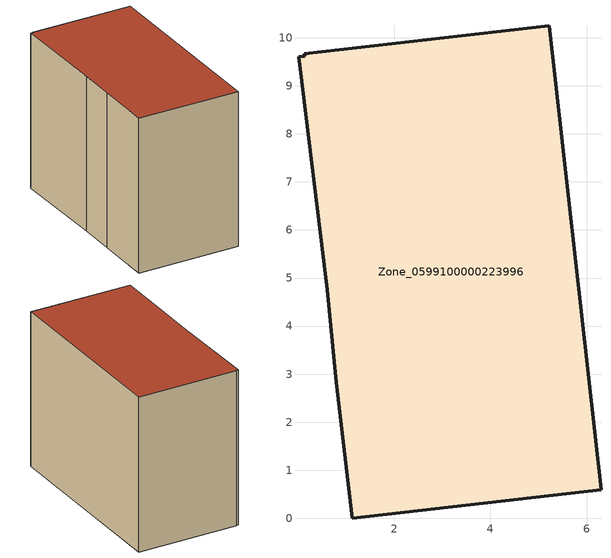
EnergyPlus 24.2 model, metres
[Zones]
Zone_0599100000223996
 floor ground (C_G): 0.61,4.76 0.01,9.61 0.13,9.61 0.13,9.66 5.22,10.25 6.3,0.59 1.12,0 0.79,2.83 z0
 wall outside (C_F): 6.3,0.59 5.22,10.25 0.13,9.66 0.13,9.61 0.01,9.61 0.61,4.76 0.79,2.83 1.12,0 6.3,0.59 z0:7.89
 roof outside (C_R): 0.01,9.61 0.61,4.76 0.79,2.83 1.12,0 6.3,0.59 5.22,10.25 0.13,9.66 0.13,9.61 z7.89
[BUILDING]
Pand.0599100000223996: North Axis=0; Terrain=City; Loads Convergence Tolerance Value=0.04; Temperature Convergence Tolerance Value=0.4; Solar Distribution=FullExterior; Maximum Number of Warmup Days=25; Minimum Number of Warmup Days=1
[Site:Location]
Rotterdam.The.Hague.AP_ZH_NLD Design_Conditions: Latitude=51.96; Longitude=4.45; Time Zone=1; Elevation=-4.5
[SITE:GROUNDTEMPERATURE:BUILDINGSURFACE]
18, 18, 18, 18, 18, 18, 18, 18, 18, 18, 18, 18
[MATERIAL] Thermal Absorptance=0.9; Solar Absorptance=0.7; Visible Absorptance=0.7
Name | Roughness | Thickness | Conductivity | Density | Specific Heat
G.TC.1946-1964 | MediumSmooth | 0.15 | 1 | 540 | 1210
F.TC.1946-1964 | Rough | 0.3 | 0.857143 | 1920 | 840
R.TC.1946-1964 | MediumRough | 0.2 | 0.235294 | 1500 | 1000
[CONSTRUCTION]
C_G: G.TC.1946-1964
C_F: F.TC.1946-1964
C_R: R.TC.1946-1964
[ZONE]
Zone_0599100000223996: Type=1; Multiplier=1; Ceiling Height=Autocalculate; Volume=Autocalculate; Floor Area=autocalculate; Part of Total Floor Area=Yes
[ZONEINFILTRATION:DESIGNFLOWRATE]
Infil_Zone_0599100000223996: Zone or ZoneList or Space or SpaceList=Zone_0599100000223996; Schedule=AlwaysOn; Design Flow Rate Calculation Method=Flow/Area; Flow Rate per Floor Area=0.003; Constant Term Coefficient=1; Temperature Term Coefficient=0; Velocity Term Coefficient=0; Velocity Squared Term Coefficient=0
[HVACTEMPLATE:ZONE:IDEALLOADSAIRSYSTEM]
Zone_0599100000223996: Maximum Heating Supply Air Temperature=50; Minimum Cooling Supply Air Temperature=13; Maximum Heating Supply Air Humidity Ratio=0.0156; Minimum Cooling Supply Air Humidity Ratio=0.0077; Heating Limit=NoLimit; Cooling Limit=NoLimit; Dehumidification Control Type=ConstantSensibleHeatRatio; Cooling Sensible Heat Ratio=0.7; Dehumidification Setpoint=60; Humidification Control Type=None; Humidification Setpoint=30; Outdoor Air Method=None; Outdoor Air Flow Rate per Person=0.00944; Outdoor Air Flow Rate per Zone Floor Area=0; Outdoor Air Flow Rate per Zone=0; Demand Controlled Ventilation Type=None; Outdoor Air Economizer Type=NoEconomizer; Heat Recovery Type=None; Sensible Heat Recovery Effectiveness=0.7; Latent Heat Recovery Effectiveness=0.65
[ZONECONTROL:THERMOSTAT]
ThermostatControl_Zone_0599100000223996: Zone or ZoneList=Zone_0599100000223996; Control Type Schedule=DualSetpointControlType; Control 1=Thermostat_Zone_0599100000223996; Temperature Difference Between Cutout And Setpoint=0
[THERMOSTATSETPOINT:DUALSETPOINT]
Thermostat_Zone_0599100000223996: Heating Setpoint Temperature Schedule=HeatingSetpoint_Zone_0599100000223996; Cooling Setpoint Temperature Schedule=CoolingSetpoint_Zone_0599100000223996
[SCHEDULE:COMPACT]
HeatingSetpoint_Zone_0599100000223996: Through: 12/31, For: AllDays, Until: 24:00, 21
CoolingSetpoint_Zone_0599100000223996: Through: 12/31, For: AllDays, Until: 24:00, 24
DualSetpointControlType: Through: 12/31, For: AllDays, Until: 24:00, 4
AlwaysOn: Through: 12/31, For: AllDays, Until: 24:00, 1
